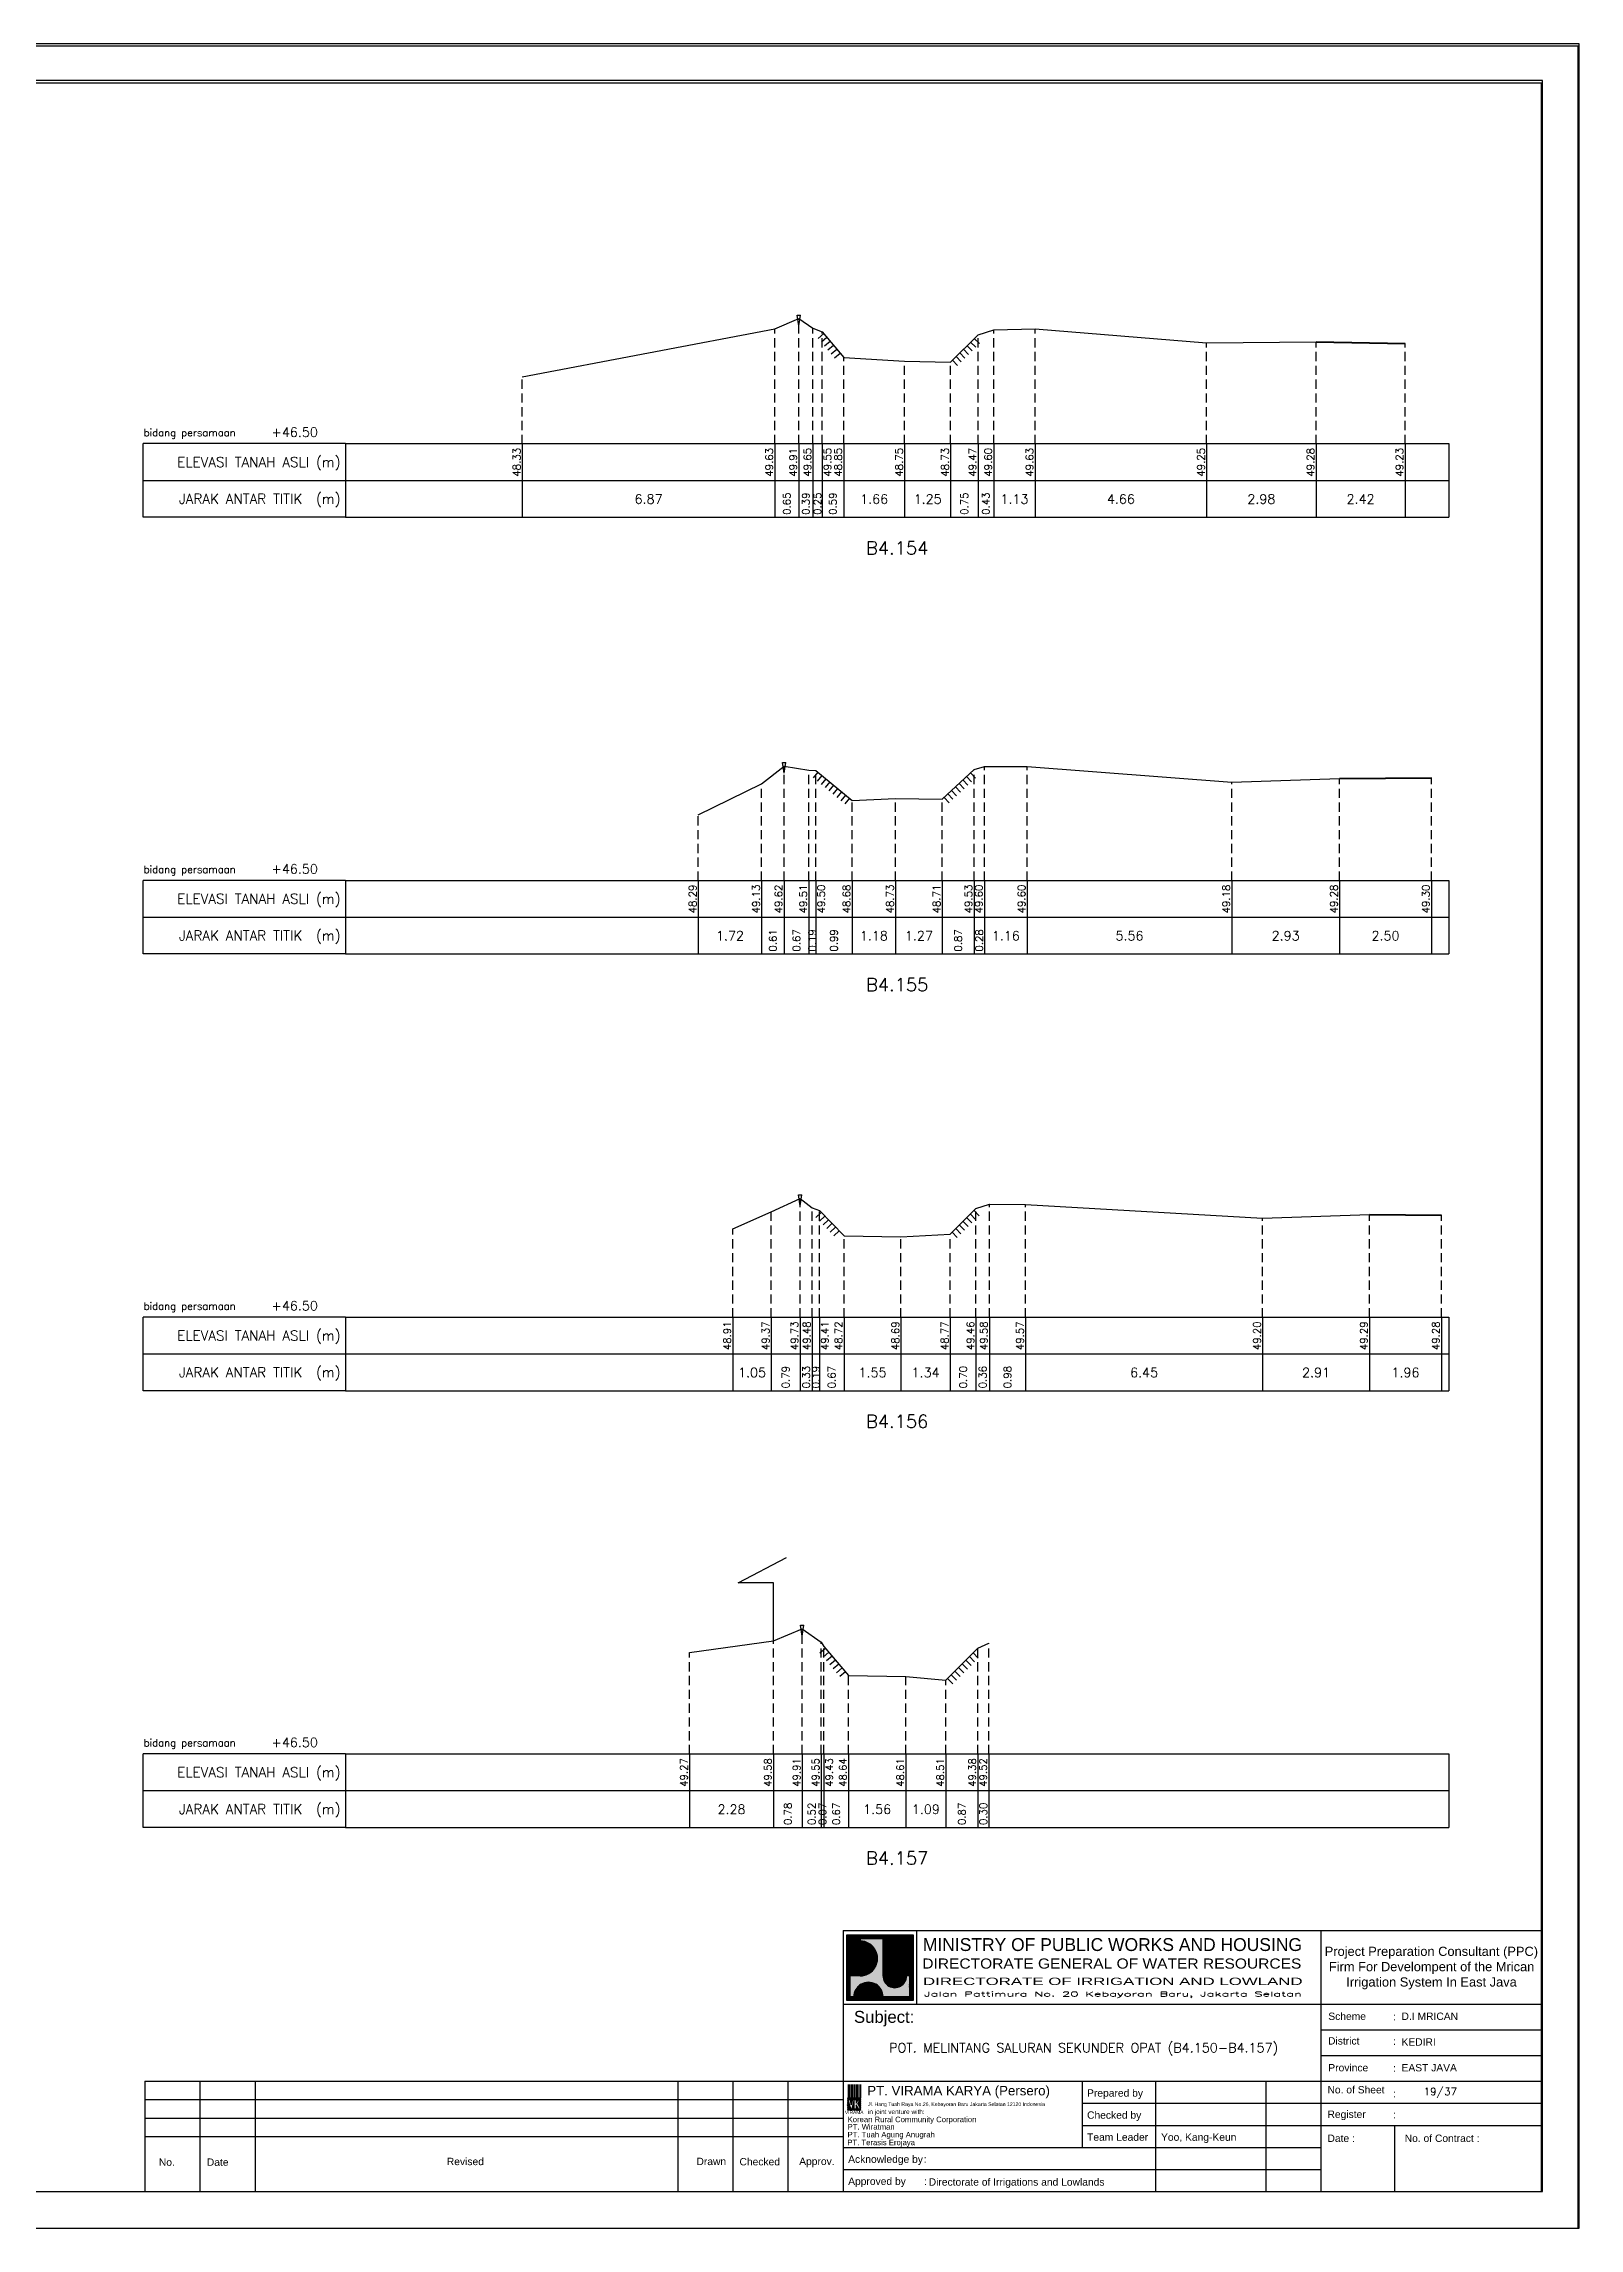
# Model space of a CAD drawing. Header units: inches. Extents: x -11 to 3175, y -842 to -783.
# Drawn here: x 1585.3 to 1627.1, y -842 to -782.6 of the extents above; entities that cross this region are included whole.
import ezdxf
from ezdxf.enums import TextEntityAlignment as Align

# ---------------------------------------------------------------- set-up
doc = ezdxf.new("R2010")
doc.units = ezdxf.units.IN
doc.header["$MEASUREMENT"] = 0
doc.linetypes.add('DASHED2', pattern=[0.375, 0.25, -0.125])
doc.layers.add('KOP', color=7, linetype='Continuous')
doc.layers.add('pelengkap', color=7, linetype='Continuous')
doc.styles.add('ARIAL', font='arial.ttf')
doc.styles.add('battang01', font='arial.ttf')
doc.styles.add('L100', font='simplex.shx', dxfattribs={"height": 0.254})
doc.styles.add('L140', font='simplex.shx', dxfattribs={"height": 0.356})
doc.styles.add('L80', font='simplex.shx', dxfattribs={"height": 0.203})
doc.styles.add('ROMANS-N', font='ROMANS.SHX', dxfattribs={"width": 0.8})
doc.styles.add('SONDU', font='arial.ttf')
doc.styles.get("Standard").update_dxf_attribs({"font": 'simplex.shx'})
doc.styles.add('STYLE1', font='arial.ttf', dxfattribs={"height": 0.2})
pattern_1 = [(45, (0, 0), (-0.08838834764831843, 0.08838834764831845), [])]

# ---------------------------------------------------------------- blocks, each defined once
blk = doc.blocks.new('kop')
at = {"layer": 'KOP'}
h = blk.add_hatch(color=3, dxfattribs=at)
h.paths.add_polyline_path([(609.8653532927285, 69.7965174242664), (591.8076082223538, 69.7965174242664), (591.8076082223538, 51.90947071793616), (609.8653532927285, 51.90947071793616)])
h.paths.add_polyline_path([(592.1020534932645, 52.24844148547069), (592.1020534932645, 69.50460869670152), (609.5341911203627, 69.50460869670152), (609.5341911203627, 52.24844148547069)], flags=16)
edge = h.paths.add_edge_path(flags=0)
edge.add_line((608.873529834174, 52.90910277674104), (601.6712012034158, 52.90910277674104))
edge.add_ellipse((597.6820295724688, 52.91975268540099), major_axis=(2.820780363398898, 2.820780363398898), ratio=0.9999999999999934, start_angle=314.8470375744171, end_angle=495.1529624255826)
edge.add_line((593.6928579415221, 52.90910277674104), (592.7627147794652, 52.90910277674104))
edge.add_line((592.7627147794651, 52.90910277674104), (592.7627147794651, 58.62619728620361))
edge.add_line((592.7627147794651, 58.62619728620368), (595.428986556629, 58.62619728620368))
edge.add_ellipse((595.4289865566291, 63.36824099147847), major_axis=(-3.353131261170752, 3.353131261170752), ratio=0.9999999999999983, start_angle=134.9999999999999, end_angle=314.9999999999999)
edge.add_line((595.4289865566291, 68.11028469675327), (595.4289865566291, 68.84394741944757))
edge.add_line((595.4289865566291, 68.84394741944752), (601.6547436091821, 68.84394741944752))
edge.add_line((601.6547436091821, 68.84394741944752), (601.6547436091821, 58.59413430307072))
edge.add_ellipse((604.8563547331537, 58.62619728605213), major_axis=(2.263994459030571, 2.263994459030571), ratio=0.9999999999991376, start_angle=135.5737774266452, end_angle=315.0000000026869)
edge.add_line((608.0581264027169, 58.62619728620368), (608.873529834174, 58.62619728620368))
edge.add_line((608.873529834174, 58.62619728620368), (608.873529834174, 52.9091027767411))
h = blk.add_hatch(dxfattribs=at)
h.set_pattern_fill('ANSI31', color=21)
h.set_pattern_definition(pattern_1)
h.paths.add_polyline_path([(609.5341911203627, 69.50460869670152), (592.1020534932645, 69.50460869670152), (592.1020534932645, 52.24844148547069), (609.5341911203627, 52.24844148547069)])
edge = h.paths.add_edge_path(flags=16)
edge.add_line((608.0581264038578, 58.62619728331649), (608.873529834174, 58.62619728331649))
edge.add_line((608.873529834174, 58.62619728331649), (608.873529834174, 52.90910277674104))
edge.add_line((608.873529834174, 52.90910277674104), (601.6712012043477, 52.90910277674104))
edge.add_ellipse((597.6820295732255, 52.91975268530538), major_axis=(-2.820780363950464, 2.820780363950464), ratio=0.9999999999999999, start_angle=224.8470375717975, end_angle=405.1529624282025)
edge.add_line((593.6928579421033, 52.90910277674104), (592.7627147794651, 52.90910277674104))
edge.add_line((592.7627147794651, 52.90910277674104), (592.7627147794651, 58.62619728331649))
edge.add_line((592.7627147794651, 58.62619728331649), (595.4289865705781, 58.62619728331649))
edge.add_ellipse((595.4289865571182, 63.3682409894528), major_axis=(-3.353131262124677, 3.353131262124677), ratio=0.9999999999999912, start_angle=134.9999999999997, end_angle=314.9999999999998)
edge.add_line((595.4289865571182, 68.11028469676671), (595.4289865571182, 68.84394741944752))
edge.add_line((595.4289865571182, 68.84394741944752), (601.6547436095548, 68.84394741944752))
edge.add_line((601.6547436095548, 68.84394741944752), (601.6547436095548, 58.5941344047481))
edge.add_ellipse((604.8563547345466, 58.62619728331649), major_axis=(-2.263994459341034, 2.263994459341035), ratio=0.999999999999965, start_angle=45.57377555810933, end_angle=225.000000000001)
h = blk.add_hatch(color=3, dxfattribs=at)
edge = h.paths.add_edge_path()
edge.add_line((601.6547436091821, 68.84394741944752), (595.4289865566291, 68.84394741944752))
edge.add_line((595.4289865566291, 68.84394741944752), (595.4289865566291, 68.11028469675321))
edge.add_ellipse((595.4289865566291, 63.36824099147847), major_axis=(-3.353131261170759, 3.353131261170758), ratio=0.9999999999999979, start_angle=134.9999999999999, end_angle=314.99999999999994, ccw=False)
edge.add_line((595.4289865566291, 58.62619728620368), (592.7627147794652, 58.62619728620368))
edge.add_line((592.7627147794651, 58.62619728620368), (592.7627147794651, 52.9091027767411))
edge.add_line((592.7627147794651, 52.90910277674104), (593.692857941522, 52.90910277674104))
edge.add_ellipse((597.6820295724688, 52.91975268540099), major_axis=(-2.820780363398898, 2.820780363398898), ratio=0.9999999999999934, start_angle=-135.1529624255826, end_angle=45.15296242558293, ccw=False)
edge.add_line((601.6712012034156, 52.90910277674104), (608.8735298341738, 52.90910277674104))
edge.add_line((608.873529834174, 52.90910277674104), (608.873529834174, 58.62619728620361))
edge.add_line((608.873529834174, 58.62619728620368), (608.0581264027169, 58.62619728620368))
edge.add_ellipse((604.856354733136, 58.62619728987087), major_axis=(2.263994459042317, 2.263994459042318), ratio=0.9999999999997576, start_angle=134.426222510409, end_angle=314.999999934367, ccw=False)
edge.add_line((601.6547436091821, 58.65826027636805), (601.6547436091821, 68.8439474194476))
h = blk.add_hatch(dxfattribs=at)
h.set_pattern_fill('ANSI31', color=41)
h.set_pattern_definition(pattern_1)
h.paths.add_polyline_path([(595.5939701222399, 25.44229578518152), (591.9923714647559, 25.44229578518152), (591.9923714647559, 22.12011222587194), (595.5939701222399, 22.12011222587194)])
h.paths.add_polyline_path([(594.8290399212113, 23.80107538915849), (595.486404190889, 22.50553331270966), (594.9518442189607, 22.50553331270966), (594.3704352444638, 23.59173922572727), (594.3704352444638, 22.50553331270966), (593.8526512319377, 22.50553331270966), (593.8526512319377, 24.7253559070662), (593.2416323709347, 22.50553331270966), (592.8436656118323, 22.50553331270966), (592.1206616099082, 25.0450254569166), (592.6728596590955, 25.0450254569166), (593.0257276515837, 23.53939475651638), (593.4088768836065, 25.0450254569166), (594.3704352444638, 25.0450254569166), (594.3704352444638, 23.99209855350495), (594.8904903176194, 25.0450254569166), (595.4627761213299, 25.0450254569166)], flags=16)
at = {"color": 2}
blk.add_lwpolyline([(-49.29008735655361, -9.987386569675465), (790.6905617838997, -9.987386569675465), (790.6905617838997, 583.2926438577114), (-49.29008735655361, 583.2926438577114)], close=True, dxfattribs=at)
at = {"color": 6}
blk.add_lwpolyline([(0.6493091440684111, 0.0004927304488262507), (780.7026824837753, 0.0004927304488262507), (780.7026824837753, 573.3047645575871), (0.6493091440684111, 573.3047645575871)], close=True, dxfattribs=at)
at = {"layer": 'KOP', "color": 5}
for p, q in [((590.8030303217506, 70.96299432783698), (590.8030303217506, 29.98464833497903)), ((590.8030303217506, 70.96299432783698), (780.7026824837753, 70.96299432783698)), ((400.9033781597261, 29.98464833497903), (400.9033781597261, 0.0004927304488262507)), ((400.9033781597261, 29.98464833497903), (590.8030303217506, 29.98464833497903)), ((590.8030303217506, 29.98464833497903), (590.8030303217506, 0.0004927304488262507))]:
    blk.add_line(p, q, dxfattribs=at)
at = {"layer": 'KOP', "color": 3}
for p, q in [((591.8076082223538, 69.7965174242664), (609.8653532927285, 69.7965174242664)), ((591.8076082223538, 51.90947071793616), (591.8076082223538, 69.7965174242664)), ((592.1020534932645, 69.50460869670152), (609.5341911203627, 69.50460869670152)), ((592.1020534932645, 52.24844148547069), (592.1020534932645, 69.50460869670152)), ((595.4289865571182, 68.84394741502373), (595.4289865571182, 68.1102846954029)), ((595.4289865566291, 68.84394741944752), (601.6547436091821, 68.84394741944752)), ((601.6547436095548, 58.59413430414176), (601.6547436095548, 68.84394741502373)), ((609.5341911203627, 69.50460869670152), (609.5341911203627, 52.24844148547069)), ((609.8653532927285, 69.7965174242664), (609.8653532927285, 51.90947071793616)), ((592.7627147794651, 52.90910277674104), (592.7627147794651, 58.62619728620368)), ((595.4289865571182, 58.62619728331649), (592.7627147799426, 58.62619728331649)), ((608.8735298352565, 58.62619728331649), (608.0581264038578, 58.62619728331649)), ((608.873529834174, 58.62619728620368), (608.873529834174, 52.90910277674104)), ((609.8653532927285, 51.90947071793616), (591.8076082223538, 51.90947071793616)), ((609.5341911203627, 52.24844148547069), (592.1020534932645, 52.24844148547069)), ((593.6928579415221, 52.90910277674104), (592.7627147794651, 52.90910277674104)), ((608.873529834174, 52.90910277674104), (601.6712012034156, 52.90910277674104)), ((720.7343712747147, 43.97725428375983), (780.7026824837753, 43.97725428375983)), ((720.7343712747147, 36.98095130936949), (780.7026824837753, 36.98095130936949)), ((415.895455961991, 29.98464833497903), (415.895455961991, 0.0004927304488262507)), ((430.8875337642562, 29.98464833497903), (430.8875337642562, 0.0004927304488262507)), ((545.8267969149554, 29.98464833497903), (545.8267969149554, 0.0004927304488262507)), ((560.8188747172203, 29.98464833497903), (560.8188747172203, 0.0004927304488262507)), ((575.8109525194855, 29.98464833497903), (575.8109525194855, 0.0004927304488262507)), ((655.7687007982327, 29.98464833497903), (655.7687007982327, 11.99415497226093)), ((675.7581378679197, 29.98464833497903), (675.7581378679197, 0.0004927304488262507)), ((705.7422934724498, 29.98464833497903), (705.7422934724498, 0.0004927304488262507)), ((400.9033781597261, 24.98728906755738), (590.8030303217506, 24.98728906755738)), ((655.7687007982327, 23.98781721407303), (720.7343712747147, 23.98781721407303)), ((720.7343712747147, 23.98781721407303), (780.7026824837753, 23.98781721407303)), ((400.9033781597261, 19.98992980013563), (590.8030303217506, 19.98992980013563)), ((655.7687007982327, 17.99098609316704), (720.7343712747147, 17.99098609316704)), ((720.7343712747147, 17.99098609316704), (780.7026824837753, 17.99098609316704)), ((740.7238083444017, 17.99098609316704), (740.7238083444017, 0.0004927304488262507)), ((400.9033781597261, 14.99257053271398), (590.8030303217506, 14.99257053271398)), ((590.8030303217506, 5.997323851354935), (720.7343712747147, 5.997323851354935))]:
    blk.add_line(p, q, dxfattribs=at)
at = {"layer": 'KOP', "color": 4}
for p, q in [((610.7924673914374, 70.96299432783698), (610.7924673914374, 50.97355725815018)), ((720.7343712747147, 70.96299432783698), (720.7343712747147, 0.0004927304488262507)), ((590.8030303217506, 50.97355725815018), (720.7343712747147, 50.97355725815018)), ((720.7343712747147, 50.97355725815018), (780.7026824837753, 50.97355725815018)), ((590.8030303217506, 29.98464833497903), (720.7343712747147, 29.98464833497903)), ((720.7343712747147, 29.98464833497903), (780.7026824837753, 29.98464833497903)), ((590.8030303217506, 11.99415497226093), (720.7343712747147, 11.99415497226093))]:
    blk.add_line(p, q, dxfattribs=at)
at = {"layer": 'KOP', "color": 41}
blk.add_line((595.5939701222399, 22.12011222587194), (591.9923714647559, 22.12011222587194), dxfattribs=at)
for points in [[(591.9923714647559, 25.44229578518152), (595.5939701222399, 25.44229578518152)], [(592.1206616099082, 25.0450254569166), (592.6728596590955, 25.0450254569166)], [(592.1206616099082, 25.0450254569166), (592.8436656118323, 22.50553331270964)], [(592.2042302093139, 25.44229578518152), (592.4160889538717, 25.44229578518152)], [(592.6279476984296, 25.44229578518152), (592.8398064429874, 25.44229578518152)], [(592.6728596590955, 25.04502545691657), (593.0257276515837, 23.53939475651638), (593.4088768836065, 25.04502545691663)], [(593.0516651875452, 25.44229578518152), (593.2635239321031, 25.44229578518152)], [(593.2416323709347, 22.50553331270964), (593.8526512319377, 24.7253559070662)], [(593.4088768836065, 25.0450254569166), (594.3704352444638, 25.0450254569166)], [(593.475382676661, 25.44229578518152), (593.6872414212188, 25.44229578518152)], [(593.8526512319377, 22.50553331270966), (593.8526512319377, 24.7253559070662)], [(593.8991001657766, 25.44229578518152), (594.1109589103345, 25.44229578518152)], [(594.3228176548924, 25.44229578518152), (594.5346763994503, 25.44229578518152)], [(594.3704352444638, 25.0450254569166), (594.3704352444638, 23.99209855350495)], [(594.3704352444638, 23.99209855350495), (594.8904903176194, 25.04502545691664)], [(594.7465351440081, 25.44229578518152), (594.958393888566, 25.44229578518152)], [(594.8290399212113, 23.80107538915849), (595.4627761213299, 25.04502545691658)], [(594.8290399212113, 23.80107538915849), (595.486404190889, 22.50553331270966)], [(594.8904903176194, 25.0450254569166), (595.4627761213299, 25.0450254569166)], [(595.1702526331238, 25.44229578518152), (595.3821113776818, 25.44229578518152)], [(592.8436656118323, 22.50553331270966), (593.2416323709347, 22.50553331270966)], [(593.8526512319377, 22.50553331270966), (594.3704352444638, 22.50553331270966)], [(594.9518442189607, 22.50553331270961), (594.3704352444638, 23.59173922572727)], [(594.3704352444638, 23.59173922572727), (594.3704352444638, 22.50553331270966)], [(594.9518442189607, 22.50553331270966), (595.486404190889, 22.50553331270966)]]:
    blk.add_lwpolyline(points, dxfattribs=at)
at = {"layer": 'KOP', "color": 42}
for points in [[(592.1962927759001, 29.11418325926331), (592.1962927759001, 25.44229578518152)], [(592.5354066955362, 29.11418325926331), (592.5354066955362, 25.44229578518152)], [(592.9591241846518, 29.11418325926331), (592.9591241846518, 25.44229578518152)], [(593.3828416737675, 29.11418325926331), (593.3828416737675, 25.44229578518152)], [(593.8065591628832, 29.11418325926331), (593.8065591628832, 25.44229578518152)], [(594.2302766519989, 29.11418325926331), (594.2302766519989, 25.44229578518152)], [(594.6539941411147, 29.11418325926331), (594.6539941411147, 25.44229578518152)], [(595.0777116302304, 29.11418325926331), (595.0777116302304, 25.44229578518152)], [(595.5014291193462, 29.11418325926331), (595.5014291193462, 25.44229578518152)]]:
    blk.add_lwpolyline(points, dxfattribs=at)
at = {"layer": 'KOP', "color": 3}
for centre, major_axis, ratio, start_param, end_param in [((595.4289865571182, 63.3682409894528), (-3.353131262124677, 3.353131262124677), 0.9999999999999912, 2.35619449019234, 5.497787143782134), ((597.6820295732255, 52.91975268530538), (-2.820780363950464, 2.820780363950464), 0.9999999999999998, 3.924321118983262, 7.071253168581014), ((604.8563547345466, 58.62619728331649), (-2.263994459341034, 2.263994459341035), 0.9999999999999651, 0.7853981633974656, 3.926990816987259)]:
    blk.add_ellipse(centre, major_axis=major_axis, ratio=ratio, start_param=start_param, end_param=end_param, dxfattribs=at)
at = {"layer": 'KOP', "color": 5, "style": 'SONDU'}
for s, height, width, p, p2 in [('MINISTRY OF PUBLIC WORKS AND HOUSING', 3.49815148719519, 0.9710490151369037, (612.4932982688147, 65.39724920043633), (715.583635835389, 65.39724920043633)), ('DIRECTORATE GENERAL OF WATER RESOURCES', 2.748547597081934, 1.100714376561997, (612.3259886324004, 60.61804978528377), (715.4154333181652, 60.61804978528377)), ('DIRECTORATE OF IRRIGATION AND LOWLAND', 1.99894370696868, 1.63875262601232, (612.5247331509995, 56.15346481889102), (715.7518429621628, 56.15346481889102))]:
    blk.add_text(s, height=height, dxfattribs=dict(at, width=width)).set_placement(p, p2, align=Align.FIT)
at = {"layer": 'KOP', "color": 3, "style": 'ROMANS-N', "width": 1.832260783358812}
blk.add_text('Jalan Pattimura No. 20 Kebayoran Baru, Jakarta Selatan', height=1.249339816855425, dxfattribs=at).set_placement((612.7914110984061, 53.0739527913797), (715.583635835389, 53.0739527913797), align=Align.FIT)
at = {"layer": 'KOP', "color": 5, "style": 'ARIAL'}
blk.add_text('Subject:', height=3.252150442789123, dxfattribs=at).set_placement((593.7538629287924, 45.86653647040268))
at = {"layer": 'KOP', "color": 3}
for s, height, style, p in [('Scheme', 1.99894370696868, 'battang01', (722.7467307064071, 46.65722556886666)), (':', 1.99894370696868, 'battang01', (740.368327375754, 46.56012324452533)), ('D.I MRICAN', 1.99894370696868, 'battang01', (742.6585068305885, 46.65722556886666)), ('District', 1.99894370696868, 'battang01', (722.6754973804648, 39.96707763894264)), ('KEDIRI', 1.99894370696868, 'battang01', (742.6585068305885, 39.66092259447632)), (':', 1.99894370696868, 'battang01', (740.382074427338, 39.86997531646293)), ('Province', 1.99894370696868, 'battang01', (722.7467307064071, 32.66461962008597)), (':', 1.99894370696868, 'battang01', (740.368327375754, 32.56751729574452)), ('EAST JAVA', 1.99894370696868, 'battang01', (742.6585068305885, 32.66461962008597)), ('Prepared by', 1.99894370696868, 'battang01', (657.1430811109453, 25.78808395849862)), ('No. of Sheet ', 1.99894370696868, 'battang01', (722.520620818671, 26.67669459981798)), (':', 1.99894370696868, 'battang01', (740.3764858407951, 25.61838168175072)), ('in joint venture with:', 1.249339816855425, 'SONDU', (597.5578460284455, 21.07202452231022)), ('Checked by', 1.99894370696868, 'battang01', (657.1430811109453, 19.79125283759251)), ('Register', 1.99894370696868, 'battang01', (722.520620818671, 20.01807698302375)), (':', 1.99894370696868, 'battang01', (740.3598310849088, 19.92097465868241)), ('Team Leader', 1.99894370696868, 'battang01', (657.1430811109453, 13.79442171668651)), ('Yoo, Kang-Keun', 1.99894370696868, 'battang01', (677.261691985017, 13.79442171668651)), ('Date :', 1.99894370696868, 'battang01', (722.520620818671, 13.48542904786333)), ('No. of Contract :', 1.99894370696868, 'battang01', (743.5203251274443, 13.48542904786333)), ('No.', 2, 'STYLE1', (404.7326663119579, 6.989602865739329)), ('Date', 2, 'STYLE1', (417.7761580577991, 6.989602865739329)), ('Revised', 2, 'STYLE1', (483.0371936477145, 7.169341252978228)), ('Drawn', 2, 'STYLE1', (550.9231662973559, 7.182965166626985)), ('Checked', 2, 'STYLE1', (562.6224972631348, 7.108401592637279)), ('Approv.', 2, 'STYLE1', (578.86250988613, 7.205550314016108)), ('Acknowledge by', 1.99894370696868, 'battang01', (592.1774106344633, 7.797590595780406)), (':', 1.99894370696868, 'battang01', (612.7647815001492, 7.813086169812294)), ('Approved by', 1.99894370696868, 'battang01', (592.1774106344633, 1.800759474874411)), (':', 1.99894370696868, 'battang01', (612.8062382028575, 1.771932832116903)), ('Directorate of Irrigations and Lowlands', 1.99894370696868, 'battang01', (614.0846811434608, 1.594699671224788))]:
    blk.add_text(s, height=height, dxfattribs=dict(at, style=style)).set_placement(p)
at = {"layer": 'KOP', "color": 6, "style": 'SONDU'}
blk.add_text('PT. VIRAMA KARYA (Persero)', height=2.580944750812598, dxfattribs=at).set_placement((597.3630730504415, 26.14584984606049))
at = {"layer": 'KOP', "color": 42, "style": 'SONDU'}
blk.add_text('VIRAMA', height=0.9417941134961573, dxfattribs=at).set_placement((591.2959839900191, 21.03873930941651))
at = {"layer": 'KOP', "color": 4, "style": 'SONDU'}
for s, p in [('Korean Rural Community Corporation', (592.0172325651579, 18.85809622764893)), ('PT. Wiratman', (592.0172325651579, 16.86431729777243)), ('PT. Terasis Erojaya', (591.9444979581187, 12.58833032325808)), ('PT. Tuah Agung Anugrah', (591.9984246368545, 14.73155498450907))]:
    blk.add_text(s, height=1.49920778022651, dxfattribs=at).set_placement(p)
at = {"layer": 'KOP', "color": 3, "insert": (719.8583502723425, 60.76950394133539), "char_height": 2.49867963371085, "width": 61.43936713392102, "attachment_point": 4, "style": 'SONDU'}
blk.add_mtext('\\pi1.9124;Project Preparation Consultant (PPC)\\P\\pi3.0493;Firm For Develompent of the Mrican \\P\\pi7.7731;Irrigation System In East Java', dxfattribs=at)
at = {"layer": 'KOP', "color": 2, "insert": (597.5716775050441, 24.25098294227902), "char_height": 0.9994718534843399, "width": 48.71807324837515, "attachment_point": 1, "style": 'SONDU'}
blk.add_mtext('Jl. Hang Tuah Raya No.26, Kebayoran Baru Jakarta Selatan 12120 Indonesia', dxfattribs=at)
blk = doc.blocks.new('c100')
at = {"color": 2}
blk.add_lwpolyline([(-5, -1), (79.10000000000002, -1), (79.10000000000002, 58.4), (-5, 58.4)], close=True, dxfattribs=at)
at = {"color": 6}
blk.add_lwpolyline([(0, 0), (78.10000000000002, 0), (78.10000000000002, 57.4), (3.516176065587739e-15, 57.4)], close=True, dxfattribs=at)
blk = doc.blocks.new('das2')
at = {"color": 5, "linetype": 'Continuous'}
for q in [(0, 1), (17.75, 0.9999999999999973)]:
    blk.add_line((2.75, 1), q, dxfattribs=at)
at = {"color": 3, "linetype": 'Continuous'}
for p, q in [((2.75, 1), (2.75, 0)), ((17.75, 0.9999999999999973), (17.75, -2.664535259100376e-15)), ((0, 0.5000000000000004), (17.75, 0.4999999999999973)), ((2.75, 0), (0, 0)), ((2.75, 0), (17.75, -2.664535259100376e-15))]:
    blk.add_line(p, q, dxfattribs=at)
blk.add_lwpolyline([(0, 0), (0, 1)], dxfattribs=at)
blk.add_text('bidang persamaan', height=0.1, dxfattribs=at).set_placement((0.005000000000000004, 1.100000000000001))
at = {"color": 5, "linetype": 'Continuous'}
for s, p in [('ELEVASI TANAH ASLI (m)', (2.683279515513197, 0.6825000000000001)), ('JARAK ANTAR TITIK  (m)', (2.683279515513197, 0.1825000000000001))]:
    blk.add_text(s, height=0.135, dxfattribs=at).set_placement(p, align=Align.RIGHT)
blk = doc.blocks.new('gbrpatok')
at = {"color": 2, "linetype": 'Continuous'}
for p, q in [((-0.0004517254713327645, 0.0009574234873781506), (0.0004517254713327645, 0.0009574234873781506)), ((0, -0.001962284437723838), (-0.0004517254713327645, 0.0009574234873781506)), ((0, -0.001962284437723838), (0.0004517254713327645, 0.0009574234873781506))]:
    blk.add_line(p, q, dxfattribs=at)
blk = doc.blocks.new('rumahka')
at = {"color": 3, "linetype": 'Continuous'}
blk.add_lwpolyline([(0, 0), (0, 0.01576461611489322), (-0.009615698653525406, 0.01576461611489322), (0.003502072417772339, 0.02270718004444916)], dxfattribs=at)

msp = doc.modelspace()

# ---------------------------------------------------------------- linework, layer by layer
at = {"color": 2, "linetype": 'Continuous', "lineweight": -3}
for p, q in [((1598.355834021362, -791.6572636031816), (1605.223700906362, -790.3522636031817)), ((1605.223700906362, -790.3522636031817), (1605.872962794362, -790.0742636031816)), ((1605.872962794362, -790.0742636031816), (1606.260845508362, -790.3312636031817)), ((1606.260845508362, -790.3312636031817), (1606.506411292362, -790.4302636031816)), ((1606.506411292362, -790.4302636031816), (1607.096598361362, -791.1342636031817)), ((1610.002623555362, -791.2552636031817), (1610.749435290362, -790.5122636031816)), ((1610.749435290362, -790.5122636031816), (1611.174868584362, -790.3802636031817)), ((1611.174868584362, -790.3802636031817), (1612.302583079362, -790.3542636031816)), ((1612.302583079362, -790.3542636031816), (1616.964307214362, -790.7292636031816)), ((1607.096598361362, -791.1342636031817), (1608.753471430362, -791.2332636031816)), ((1616.964307214362, -790.7292636031816), (1619.942625374362, -790.7052636031816)), ((1619.942625374362, -790.7052636031816), (1622.361004674362, -790.7512636031817)), ((1608.753471430362, -791.2332636031816), (1610.002623555362, -791.2552636031817)), ((1604.864293228564, -802.7230283803965), (1605.476065244564, -802.2420283803965)), ((1605.476065244564, -802.2420283803965), (1606.147785424564, -802.3510283803965)), ((1606.147785424564, -802.3510283803965), (1606.336509896564, -802.3620283803965)), ((1606.336509896564, -802.3620283803965), (1607.324808059564, -803.1750283803965)), ((1609.774413996564, -803.1430283803966), (1610.641120520564, -802.3320283803965)), ((1610.641120520564, -802.3320283803965), (1610.924168033564, -802.2560283803965)), ((1610.924168033564, -802.2560283803965), (1612.086060251564, -802.2560283803965)), ((1612.086060251564, -802.2560283803965), (1617.649707634564, -802.6770283803966)), ((1603.140989656564, -803.5660283803966), (1604.864293228564, -802.7230283803965)), ((1617.649707634564, -802.6770283803966), (1620.579107754564, -802.5800283803965)), ((1620.579107754564, -802.5800283803965), (1623.079572424564, -802.5610283803965)), ((1607.324808059564, -803.1750283803965), (1608.506069370564, -803.1270283803965)), ((1608.506069370564, -803.1270283803965), (1609.774413996564, -803.1430283803966)), ((1604.079828128149, -814.8252862571691), (1605.125863959149, -814.3612862571691)), ((1605.125863959149, -814.3612862571691), (1605.911187459149, -813.9992862571692)), ((1605.911187459149, -813.9992862571692), (1606.242246366148, -814.2532862571691)), ((1606.242246366148, -814.2532862571691), (1606.433643198149, -814.3272862571691)), ((1606.433643198149, -814.3272862571691), (1607.105658053149, -815.0122862571691)), ((1609.993563850149, -814.9662862571691), (1610.693686596149, -814.273286257169)), ((1610.693686596149, -814.273286257169), (1611.057754178149, -814.1512862571691)), ((1611.057754178149, -814.1512862571691), (1612.041979333148, -814.1592862571691)), ((1612.041979333148, -814.1592862571691), (1618.487739649149, -814.5352862571691)), ((1608.652983950149, -815.0412862571691), (1609.993563850149, -814.9662862571691)), ((1618.487739649149, -814.5352862571691), (1621.393246269148, -814.4382862571691)), ((1621.393246269148, -814.4382862571691), (1623.350435639149, -814.4522862571691)), ((1607.105658053149, -815.0122862571691), (1608.652983950149, -815.0412862571691)), ((1602.903721746213, -826.3413197845682), (1605.187358577213, -826.0283197845682)), ((1605.187358577213, -826.0283197845682), (1605.967759115214, -825.7003197845681)), ((1605.967759115214, -825.7003197845681), (1606.484310178213, -826.0603197845682)), ((1606.484310178213, -826.0603197845682), (1606.555161022213, -826.1773197845682)), ((1606.555161022213, -826.1773197845682), (1607.226022204213, -826.9663197845682)), ((1609.873199679213, -827.1003197845682), (1610.744008061213, -826.2273197845682)), ((1610.744008061213, -826.2273197845682), (1611.041110636213, -826.0903197845681)), ((1607.226022204213, -826.9663197845682), (1608.785848717214, -826.9933197845681)), ((1608.785848717214, -826.9933197845681), (1609.873199679213, -827.1003197845682))]:
    msp.add_line(p, q, dxfattribs=at)
at = {"color": 1, "linetype": 'DASHED2', "lineweight": -3}
for p, q in [((1605.223700906362, -793.4822636031817), (1605.223700906362, -790.3522636031817)), ((1605.872962794362, -793.4822636031817), (1605.872962794362, -790.0742636031816)), ((1606.260845508362, -793.4822636031817), (1606.260845508362, -790.3312636031817)), ((1606.506411292362, -793.4822636031817), (1606.506411292362, -790.4302636031816)), ((1610.749435290362, -793.4822636031817), (1610.749435290362, -790.5122636031816)), ((1611.174868584362, -793.4822636031817), (1611.174868584362, -790.3802636031817)), ((1612.302583079362, -793.4822636031817), (1612.302583079362, -790.3542636031816)), ((1607.096598361362, -793.4822636031817), (1607.096598361362, -791.1342636031817)), ((1616.964307214362, -793.4822636031817), (1616.964307214362, -790.7292636031816)), ((1619.942625374362, -793.4822636031817), (1619.942625374362, -790.7052636031816)), ((1622.361004674362, -793.4822636031817), (1622.361004674362, -790.7512636031817)), ((1598.355834021362, -793.4822636031817), (1598.355834021362, -791.6572636031816)), ((1608.753471430362, -793.4822636031817), (1608.753471430362, -791.2332636031816)), ((1610.002623555362, -793.4822636031817), (1610.002623555362, -791.2552636031817)), ((1605.476065244564, -805.3570283803965), (1605.476065244564, -802.2420283803965)), ((1606.147785424564, -805.3570283803965), (1606.147785424564, -802.3510283803965)), ((1606.336509896564, -805.3570283803965), (1606.336509896564, -802.3620283803965)), ((1610.641120520564, -805.3570283803965), (1610.641120520564, -802.3320283803965)), ((1610.924168033564, -805.3570283803965), (1610.924168033564, -802.2560283803965)), ((1612.086060251564, -805.3570283803965), (1612.086060251564, -802.2560283803965)), ((1604.864293228564, -805.3570283803965), (1604.864293228564, -802.7230283803965)), ((1617.649707634564, -805.3570283803965), (1617.649707634564, -802.6770283803966)), ((1620.579107754564, -805.3570283803965), (1620.579107754564, -802.5800283803965)), ((1623.079572424564, -805.3570283803965), (1623.079572424564, -802.5610283803965)), ((1603.140989656564, -805.3570283803965), (1603.140989656564, -803.5660283803966)), ((1607.324808059564, -805.3570283803965), (1607.324808059564, -803.1750283803965)), ((1608.506069370564, -805.3570283803965), (1608.506069370564, -803.1270283803965)), ((1609.774413996564, -805.3570283803965), (1609.774413996564, -803.1430283803966)), ((1605.125863959149, -817.2322862571691), (1605.125863959149, -814.3612862571691)), ((1605.911187459149, -817.2322862571691), (1605.911187459149, -813.9992862571692)), ((1606.242246366148, -817.2322862571691), (1606.242246366148, -814.2532862571691)), ((1606.433643198149, -817.2322862571691), (1606.433643198149, -814.3272862571691)), ((1610.693686596149, -817.2322862571691), (1610.693686596149, -814.273286257169)), ((1611.057754178149, -817.2322862571691), (1611.057754178149, -814.1512862571691)), ((1612.041979333148, -817.2322862571691), (1612.041979333148, -814.1592862571691)), ((1604.079828128149, -817.2322862571691), (1604.079828128149, -814.8252862571691)), ((1609.993563850149, -817.2322862571691), (1609.993563850149, -814.9662862571691)), ((1618.487739649149, -817.2322862571691), (1618.487739649149, -814.5352862571691)), ((1621.393246269148, -817.2322862571691), (1621.393246269148, -814.4382862571691)), ((1623.350435639149, -817.2322862571691), (1623.350435639149, -814.4522862571691)), ((1607.105658053149, -817.2322862571691), (1607.105658053149, -815.0122862571691)), ((1608.652983950149, -817.2322862571691), (1608.652983950149, -815.0412862571691)), ((1605.187358577213, -829.1073197845682), (1605.187358577213, -826.0283197845682)), ((1605.967759115214, -829.1073197845682), (1605.967759115214, -825.7003197845681)), ((1606.484310178213, -829.1073197845682), (1606.484310178213, -826.0603197845682)), ((1606.555161022213, -829.1073197845682), (1606.555161022213, -826.1773197845682)), ((1610.744008061213, -829.1073197845682), (1610.744008061213, -826.2273197845682)), ((1611.041110636213, -829.1073197845682), (1611.041110636213, -826.0903197845681)), ((1602.903721746213, -829.1073197845682), (1602.903721746213, -826.3413197845682)), ((1607.226022204213, -829.1073197845682), (1607.226022204213, -826.9663197845682)), ((1608.785848717214, -829.1073197845682), (1608.785848717214, -826.9933197845681)), ((1609.873199679213, -829.1073197845682), (1609.873199679213, -827.1003197845682))]:
    msp.add_line(p, q, dxfattribs=at)
at = {"color": 1, "linetype": 'Continuous', "lineweight": -3}
for p, q in [((1598.355834021362, -793.4822636031817), (1598.355834021362, -795.4822636031817)), ((1605.223700906362, -793.4822636031817), (1605.223700906362, -795.4822636031817)), ((1605.872962794362, -793.4822636031817), (1605.872962794362, -795.4822636031817)), ((1606.260845508362, -793.4822636031817), (1606.260845508362, -795.4822636031817)), ((1606.506411292362, -793.4822636031817), (1606.506411292362, -795.4822636031817)), ((1607.096598361362, -793.4822636031817), (1607.096598361362, -795.4822636031817)), ((1608.753471430362, -793.4822636031817), (1608.753471430362, -795.4822636031817)), ((1610.002623555362, -793.4822636031817), (1610.002623555362, -795.4822636031817)), ((1610.749435290362, -793.4822636031817), (1610.749435290362, -795.4822636031817)), ((1611.174868584362, -793.4822636031817), (1611.174868584362, -795.4822636031817)), ((1612.302583079362, -793.4822636031817), (1612.302583079362, -795.4822636031817)), ((1616.964307214362, -793.4822636031817), (1616.964307214362, -795.4822636031817)), ((1619.942625374362, -793.4822636031817), (1619.942625374362, -795.4822636031817)), ((1622.361004674362, -793.4822636031817), (1622.361004674362, -795.4822636031817)), ((1603.140989656564, -805.3570283803965), (1603.140989656564, -807.3570283803965)), ((1604.864293228564, -805.3570283803965), (1604.864293228564, -807.3570283803965)), ((1605.476065244564, -805.3570283803965), (1605.476065244564, -807.3570283803965)), ((1606.147785424564, -805.3570283803965), (1606.147785424564, -807.3570283803965)), ((1606.336509896564, -805.3570283803965), (1606.336509896564, -807.3570283803965)), ((1607.324808059564, -805.3570283803965), (1607.324808059564, -807.3570283803965)), ((1608.506069370564, -805.3570283803965), (1608.506069370564, -807.3570283803965)), ((1609.774413996564, -805.3570283803965), (1609.774413996564, -807.3570283803965)), ((1610.641120520564, -805.3570283803965), (1610.641120520564, -807.3570283803965)), ((1610.924168033564, -805.3570283803965), (1610.924168033564, -807.3570283803965)), ((1612.086060251564, -805.3570283803965), (1612.086060251564, -807.3570283803965)), ((1617.649707634564, -805.3570283803965), (1617.649707634564, -807.3570283803965)), ((1620.579107754564, -805.3570283803965), (1620.579107754564, -807.3570283803965)), ((1623.079572424564, -805.3570283803965), (1623.079572424564, -807.3570283803965)), ((1604.079828128149, -817.2322862571691), (1604.079828128149, -819.2322862571691)), ((1605.125863959149, -817.2322862571691), (1605.125863959149, -819.2322862571691)), ((1605.911187459149, -817.2322862571691), (1605.911187459149, -819.2322862571691)), ((1606.242246366148, -817.2322862571691), (1606.242246366148, -819.2322862571691)), ((1606.433643198149, -817.2322862571691), (1606.433643198149, -819.2322862571691)), ((1607.105658053149, -817.2322862571691), (1607.105658053149, -819.2322862571691)), ((1608.652983950149, -817.2322862571691), (1608.652983950149, -819.2322862571691)), ((1609.993563850149, -817.2322862571691), (1609.993563850149, -819.2322862571691)), ((1610.693686596149, -817.2322862571691), (1610.693686596149, -819.2322862571691)), ((1611.057754178149, -817.2322862571691), (1611.057754178149, -819.2322862571691)), ((1612.041979333148, -817.2322862571691), (1612.041979333148, -819.2322862571691)), ((1618.487739649149, -817.2322862571691), (1618.487739649149, -819.2322862571691)), ((1621.393246269148, -817.2322862571691), (1621.393246269148, -819.2322862571691)), ((1623.350435639149, -817.2322862571691), (1623.350435639149, -819.2322862571691)), ((1602.903721746213, -829.1073197845682), (1602.903721746213, -831.1073197845682)), ((1605.187358577213, -829.1073197845682), (1605.187358577213, -831.1073197845682)), ((1605.967759115214, -829.1073197845682), (1605.967759115214, -831.1073197845682)), ((1606.484310178213, -829.1073197845682), (1606.484310178213, -831.1073197845682)), ((1606.555161022213, -829.1073197845682), (1606.555161022213, -831.1073197845682)), ((1607.226022204213, -829.1073197845682), (1607.226022204213, -831.1073197845682)), ((1608.785848717214, -829.1073197845682), (1608.785848717214, -831.1073197845682)), ((1609.873199679213, -829.1073197845682), (1609.873199679213, -831.1073197845682)), ((1610.744008061213, -829.1073197845682), (1610.744008061213, -831.1073197845682)), ((1611.041110636213, -829.1073197845682), (1611.041110636213, -831.1073197845682))]:
    msp.add_line(p, q, dxfattribs=at)
at = {"layer": 'pelengkap', "color": 1, "linetype": 'Continuous', "lineweight": -3}
for p, q in [((1606.551382316042, -790.4839069348193), (1606.39811565422, -790.6123955739046)), ((1606.641324363401, -790.5911935980946), (1606.488057701579, -790.7196822371799)), ((1610.647734947838, -790.613444866079), (1610.788794010938, -790.7552275897004)), ((1606.731266410761, -790.6984802613699), (1606.577999748939, -790.8269689004552)), ((1606.821208458121, -790.8057669246452), (1606.667941796299, -790.9342555637305)), ((1606.91115050548, -790.9130535879206), (1606.757883843659, -791.0415422270058)), ((1607.00109255284, -791.0203402511959), (1606.847825891018, -791.1488288902812)), ((1610.052247508629, -791.2058929310969), (1610.193306571728, -791.3476756547183)), ((1610.151495415164, -791.1071515869272), (1610.292554478263, -791.2489343105486)), ((1610.250743321699, -791.0084102427576), (1610.391802384798, -791.150192966379)), ((1610.349991228234, -790.9096688985879), (1610.491050291333, -791.0514516222094)), ((1610.449239134769, -790.8109275544183), (1610.590298197868, -790.9527102780397)), ((1610.548487041303, -790.7121862102487), (1610.689546104403, -790.8539689338701)), ((1606.390568964574, -802.4064987881515), (1606.263510656703, -802.5609532681799)), ((1610.541106285641, -802.4256143201294), (1610.677756582835, -802.5716509466205)), ((1606.498687100594, -802.4954396036613), (1606.371628792723, -802.6498940836898)), ((1606.606805236614, -802.5843804191712), (1606.479746928743, -802.7388348991997)), ((1606.714923372635, -802.6733212346811), (1606.587865064763, -802.8277757147096)), ((1606.823041508655, -802.762262050191), (1606.695983200783, -802.9167165302194)), ((1606.931159644675, -802.8512028657009), (1606.804101336803, -803.0056573457293)), ((1607.039277780695, -802.9401436812108), (1606.912219472823, -803.0945981612392)), ((1607.147395916715, -803.0290844967207), (1607.020337608843, -803.1835389767491)), ((1609.92775245438, -802.9995455683431), (1610.064402751573, -803.1455821948342)), ((1610.029978092923, -802.9038903603075), (1610.166628390117, -803.0499269867986)), ((1610.132203731467, -802.8082351522719), (1610.268854028661, -802.954271778763)), ((1610.234429370011, -802.7125799442363), (1610.371079667204, -802.8586165707273)), ((1610.336655008554, -802.6169247362006), (1610.473305305748, -802.7629613626917)), ((1610.438880647098, -802.521269528165), (1610.575530944291, -802.6673061546561)), ((1607.255514052735, -803.1180253122305), (1607.128455744863, -803.272479792259)), ((1609.825526815836, -803.0952007763788), (1609.96217711303, -803.2412374028698)), ((1610.640312481293, -814.3261173668654), (1610.7810089407, -814.468259923161)), ((1606.48266479199, -814.3772550808218), (1606.339896724411, -814.517316777512)), ((1606.580707979673, -814.4771927281271), (1606.437939912094, -814.6172544248172)), ((1606.678751167357, -814.5771303754324), (1606.535983099778, -814.7171920721225)), ((1606.77679435504, -814.6770680227377), (1606.634026287461, -814.8171297194278)), ((1606.874837542723, -814.777005670043), (1606.732069475144, -814.9170673667331)), ((1606.972880730407, -814.8769433173483), (1606.830112662828, -815.0170050140384)), ((1610.043313744852, -814.9170424963766), (1610.184010204259, -815.0591850526721)), ((1610.142813534259, -814.8185549747914), (1610.283509993666, -814.9606975310869)), ((1610.242313323665, -814.7200674532062), (1610.383009783073, -814.8622100095017)), ((1610.341813113072, -814.621579931621), (1610.48250957248, -814.7637224879165)), ((1610.441312902479, -814.5230924100358), (1610.582009361886, -814.6652349663314)), ((1610.540812691886, -814.4246048884506), (1610.681509151293, -814.5667474447462)), ((1606.600504697775, -826.2306484924709), (1606.44813696091, -826.3602018512183)), ((1606.691192048898, -826.3373059082762), (1606.538824312033, -826.4668592670237)), ((1606.781879400021, -826.4439633240816), (1606.629511663156, -826.573516682829)), ((1606.872566751144, -826.5506207398869), (1606.720199014279, -826.6801740986343)), ((1606.963254102267, -826.6572781556922), (1606.810886365402, -826.7868315144397)), ((1607.05394145339, -826.7639355714975), (1606.901573716525, -826.893488930245)), ((1610.219246269788, -826.7534022768639), (1610.360845252524, -826.8946457832208)), ((1610.318116724237, -826.6542829889484), (1610.459715706974, -826.7955264953052)), ((1610.416987178687, -826.5551637010328), (1610.558586161424, -826.6964072073897)), ((1610.515857633137, -826.4560444131173), (1610.657456615873, -826.5972879194742)), ((1610.614728087587, -826.3569251252018), (1610.756327070323, -826.4981686315587)), ((1607.144628804513, -826.8705929873029), (1606.992261067649, -827.0001463460503)), ((1609.922634906438, -827.0507601406105), (1610.064233889175, -827.1920036469674)), ((1610.021505360888, -826.9516408526949), (1610.163104343625, -827.0928843590518)), ((1610.120375815338, -826.8525215647794), (1610.261974798074, -826.9937650711363))]:
    msp.add_line(p, q, dxfattribs=at)
at = {"layer": 'pelengkap', "color": 8, "linetype": 'Continuous', "lineweight": 60}
for p, q in [((1619.942625374362, -790.7052636031816), (1622.361004674362, -790.7512636031817)), ((1620.579107754564, -802.5800283803965), (1623.079572424564, -802.5610283803965)), ((1621.393246269148, -814.4382862571691), (1623.350435639149, -814.4522862571691))]:
    msp.add_line(p, q, dxfattribs=at)

# ---------------------------------------------------------------- block references
at = {"color": 2, "linetype": 'Continuous', "lineweight": -3}
msp.add_blockref('c100', (1548, -841), dxfattribs=at)
for name, p, xscale, yscale, zscale in [('kop', (1548, -841), 0.1, 0.1, 0.1), ('das2', (1588.05, -795.475), 2, 2, 2), ('das2', (1588.05, -807.35), 2, 2, 2), ('das2', (1588.05, -819.225), 2, 2, 2), ('das2', (1588.05, -831.1), 2, 2, 2)]:
    msp.add_blockref(name, p, dxfattribs=dict(at, xscale=xscale, yscale=yscale, zscale=zscale))
at = {"color": 1, "linetype": 'Continuous', "lineweight": -3, "xscale": 100, "yscale": 100, "zscale": 100}
for p in [(1605.872962794362, -790.0742636031816), (1605.476065244564, -802.2420283803965), (1605.911187459149, -813.9992862571692), (1605.967759115214, -825.7003197845681)]:
    msp.add_blockref('gbrpatok', p, dxfattribs=at)
at = {"layer": 'pelengkap', "color": 1, "linetype": 'Continuous', "lineweight": -3, "xscale": 100, "yscale": 100, "zscale": 100}
msp.add_blockref('rumahka', (1605.187358577213, -826.0283197845682), dxfattribs=at)

# ---------------------------------------------------------------- texts
at = {"color": 3, "linetype": 'Continuous', "lineweight": -3, "style": 'L100'}
for s, p in [('+46.50', (1592.165866561296, -793.2904026700543)), ('6.87', (1601.789767463862, -795.1072636031817)), ('1.66', (1607.925034895862, -795.1072636031817)), ('1.25', (1609.378047492862, -795.1072636031817)), ('1.13', (1611.738725831862, -795.1072636031817)), ('4.66', (1614.633445146862, -795.1072636031817)), ('2.98', (1618.453466294362, -795.1072636031817)), ('2.42', (1621.151815024362, -795.1072636031817)), ('+46.50', (1592.165866561296, -805.1654026700543)), ('1.72', (1604.002641442564, -806.9820283803965)), ('1.18', (1607.915438715064, -806.9820283803965)), ('1.27', (1609.140241683564, -806.9820283803965)), ('1.16', (1611.505114142564, -806.9820283803965)), ('5.56', (1614.867883943064, -806.9820283803965)), ('2.93', (1619.114407694564, -806.9820283803965)), ('2.50', (1621.829340089564, -806.9820283803965)), ('+46.50', (1592.165866561296, -817.0404026700543)), ('1.05', (1604.602846043649, -818.8572862571691)), ('1.55', (1607.879321001649, -818.8572862571691)), ('1.34', (1609.323273900149, -818.8572862571691)), ('6.45', (1615.264859491148, -818.8572862571691)), ('2.91', (1619.940492959149, -818.8572862571691)), ('1.96', (1622.371840954148, -818.8572862571691)), ('+46.50', (1592.165866561296, -828.9154026700543)), ('2.28', (1604.045540161713, -830.7323197845682)), ('1.56', (1608.005935460714, -830.7323197845682)), ('1.09', (1609.329524198214, -830.7323197845682))]:
    msp.add_text(s, height=0.254, dxfattribs=at).set_placement(p, align=Align.CENTER)
at = {"color": 3, "linetype": 'Continuous', "lineweight": -3, "style": 'L80'}
for s, p in [('48.33', (1598.305639539955, -793.9822339326774)), ('49.63', (1605.173506424955, -793.9822339326774)), ('49.91', (1605.822768312955, -793.9822339326774)), ('49.65', (1606.210651026955, -793.9822339326774)), ('49.55', (1606.756216810955, -793.9822339326774)), ('48.85', (1607.046403879955, -793.9822339326774)), ('48.75', (1608.703276948955, -793.9822339326774)), ('48.73', (1609.952429073955, -793.9822339326774)), ('49.47', (1610.699240808955, -793.9822339326774)), ('49.60', (1611.124674102955, -793.9822339326774)), ('49.63', (1612.252388597955, -793.9822339326774)), ('49.25', (1616.914112732955, -793.9822339326774)), ('49.28', (1619.892430892955, -793.9822339326774)), ('49.23', (1622.310810192955, -793.9822339326774)), ('48.29', (1603.090795175158, -805.8569987098923)), ('49.13', (1604.814098747158, -805.8569987098923)), ('49.62', (1605.425870763158, -805.8569987098923)), ('49.51', (1606.097590943158, -805.8569987098923)), ('49.50', (1606.586315415158, -805.8569987098923)), ('48.68', (1607.274613578158, -805.8569987098923)), ('48.73', (1608.455874889158, -805.8569987098923)), ('48.71', (1609.724219515158, -805.8569987098923)), ('49.53', (1610.590926039158, -805.8569987098923)), ('49.60', (1610.873973552158, -805.8569987098923)), ('49.60', (1612.035865770158, -805.8569987098923)), ('49.18', (1617.599513153158, -805.8569987098923)), ('49.28', (1620.528913273158, -805.8569987098923)), ('49.30', (1623.029377943158, -805.8569987098923)), ('48.91', (1604.029633646742, -817.7322565866649)), ('49.37', (1605.075669477742, -817.7322565866649)), ('49.73', (1605.860992977742, -817.7322565866649)), ('49.48', (1606.192051884742, -817.7322565866649)), ('49.41', (1606.683448716742, -817.7322565866649)), ('48.72', (1607.055463571742, -817.7322565866649)), ('48.69', (1608.602789468742, -817.7322565866649)), ('48.77', (1609.943369368742, -817.7322565866649)), ('49.46', (1610.643492114742, -817.7322565866649)), ('49.58', (1611.007559696742, -817.7322565866649)), ('49.57', (1611.991784851742, -817.7322565866649)), ('49.20', (1618.437545167742, -817.7322565866649)), ('49.29', (1621.343051787742, -817.7322565866649)), ('49.28', (1623.300241157742, -817.7322565866649)), ('49.27', (1602.853527264807, -829.607290114064)), ('49.58', (1605.137164095807, -829.607290114064)), ('49.91', (1605.917564633807, -829.607290114064)), ('49.55', (1606.434115696807, -829.607290114064)), ('49.43', (1606.804966540807, -829.607290114064)), ('48.64', (1607.175827722807, -829.607290114064)), ('48.61', (1608.735654235807, -829.607290114064)), ('48.51', (1609.823005197807, -829.607290114064)), ('49.38', (1610.693813579807, -829.607290114064)), ('49.52', (1610.990916154807, -829.607290114064))]:
    msp.add_text(s, height=0.203, rotation=90, dxfattribs=at).set_placement(p, align=Align.CENTER)
for s, p in [('0.65', (1605.548331850362, -795.1072636031817)), ('0.39', (1606.066904151362, -795.1072636031817)), ('0.25', (1606.383628400362, -795.1072636031817)), ('0.59', (1606.801504826862, -795.1072636031817)), ('0.75', (1610.376029422862, -795.1072636031817)), ('0.43', (1610.962151937362, -795.1072636031817)), ('0.61', (1605.170179236564, -806.9820283803965)), ('0.67', (1605.811925334564, -806.9820283803965)), ('0.19', (1606.242147660564, -806.9820283803965)), ('0.99', (1606.830658978064, -806.9820283803965)), ('0.87', (1610.207767258564, -806.9820283803965)), ('0.28', (1610.782644277064, -806.9820283803965)), ('0.79', (1605.518525709148, -818.8572862571691)), ('0.33', (1606.076716912648, -818.8572862571691)), ('0.19', (1606.337944782148, -818.8572862571691)), ('0.67', (1606.769650625648, -818.8572862571691)), ('0.70', (1610.343625223149, -818.8572862571691)), ('0.36', (1610.875720387149, -818.8572862571691)), ('0.98', (1611.549866755649, -818.8572862571691)), ('0.78', (1605.577558846213, -830.7323197845682)), ('0.52', (1606.226034646714, -830.7323197845682)), ('0.07', (1606.519735600214, -830.7323197845682)), ('0.67', (1606.890591613213, -830.7323197845682)), ('0.87', (1610.308603870214, -830.7323197845682)), ('0.30', (1610.892559348713, -830.7323197845682))]:
    msp.add_text(s, height=0.203, rotation=90, dxfattribs=at).set_placement(p, align=Align.MIDDLE_CENTER)
at = {"color": 4, "linetype": 'Continuous', "lineweight": -3, "style": 'L140'}
for s, p in [('B4.154', (1608.550123084671, -796.4873845434007)), ('B4.155', (1608.550123084671, -808.3623845434007)), ('B4.156', (1608.550123084671, -820.2373845434007)), ('B4.157', (1608.550123084671, -832.1123845434007))]:
    msp.add_text(s, height=0.356, dxfattribs=at).set_placement(p, align=Align.CENTER)
at = {"color": 4, "linetype": 'Continuous', "lineweight": -3}
for s, height, style, p in [('POT. MELINTANG SALURAN SEKUNDER OPAT (B4.150-B4.157)', 0.254, 'L100', (1613.621, -837.09)), ('19/', 0.203, 'L80', (1623.14, -838.282)), ('37', 0.203, 'L80', (1623.6, -838.282))]:
    msp.add_text(s, height=height, dxfattribs=dict(at, style=style)).set_placement(p, align=Align.MIDDLE_CENTER)

doc.saveas('drawing.dxf')
